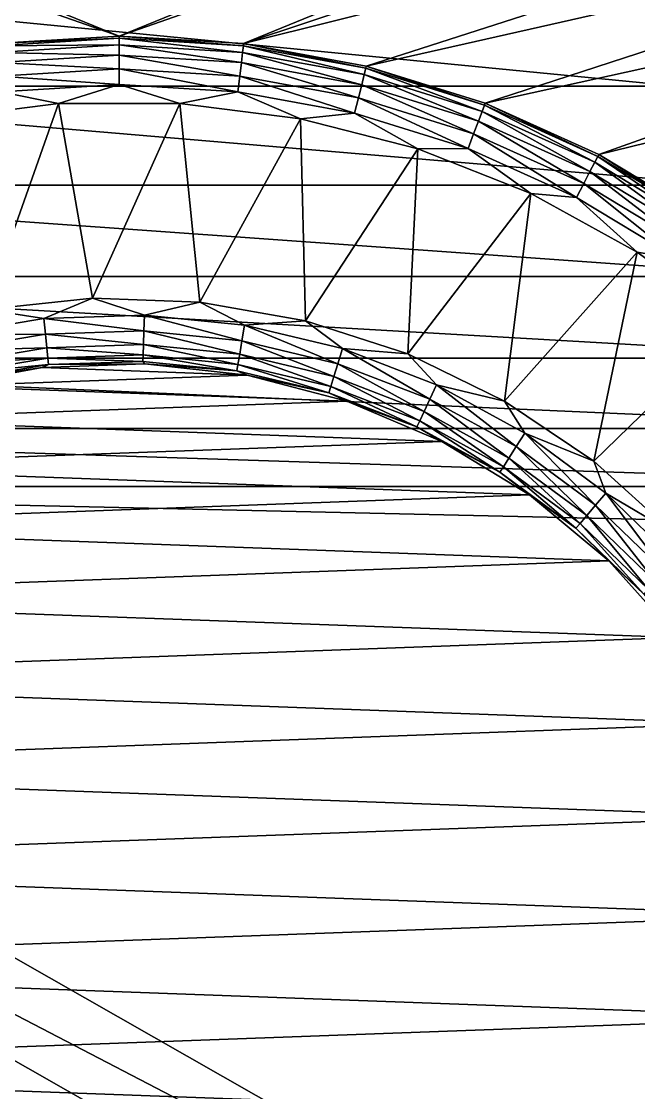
# Model space of a CAD drawing. Extents: x 464 to 15145, y 328 to 7622.
# Drawn here: x 7666 to 8538, y 3942 to 5453 of the extents above; entities that cross this region are included whole.
import ezdxf

# ---------------------------------------------------------------- set-up
doc = ezdxf.new("R2010")
doc.units = 0
doc.layers.get('0').update_dxf_attribs({"linetype": 'CONTINUOUS'})

msp = doc.modelspace()

# ---------------------------------------------------------------- linework, layer by layer
at = {"color": 7}
for points in [[(9225.3, 6011.6, -3744.1), (7804.6, 5432.7, -3744.1), (6383.9, 6011.6, -3744.1), (9225.3, 6011.6, -3744.1)], [(6383.9, 6011.6, -3744.1), (7804.6, 5432.7, -3744.1), (6414, 5918.9, -3744.1), (6383.9, 6011.6, -3744.1)], [(9195.1, 5918.9, -3744.1), (7804.6, 5432.7, -3744.1), (9225.3, 6011.6, -3744.1), (9195.1, 5918.9, -3744.1)], [(6414, 5918.9, -3744.1), (7804.6, 5432.7, -3744.1), (7628.9, 5422, -3744.1), (6414, 5918.9, -3744.1)], [(9195.1, 5918.9, -3744.1), (7980.2, 5422, -3744.1), (7804.6, 5432.7, -3744.1), (9195.1, 5918.9, -3744.1)], [(9184.9, 5821.9, -3744.1), (7980.2, 5422, -3744.1), (9195.1, 5918.9, -3744.1), (9184.9, 5821.9, -3744.1)], [(9195.1, 5725, -3744.1), (7980.2, 5422, -3744.1), (9184.9, 5821.9, -3744.1), (9195.1, 5725, -3744.1)], [(9195.1, 5725, -3744.1), (8153.3, 5390.3, -3744.1), (7980.2, 5422, -3744.1), (9195.1, 5725, -3744.1)], [(9225.3, 5632.3, -3744.1), (8153.3, 5390.3, -3744.1), (9195.1, 5725, -3744.1), (9225.3, 5632.3, -3744.1)], [(9225.3, 5632.3, -3744.1), (8321.4, 5337.9, -3744.1), (8153.3, 5390.3, -3744.1), (9225.3, 5632.3, -3744.1)], [(9274, 5547.8, -3744.1), (8321.4, 5337.9, -3744.1), (9225.3, 5632.3, -3744.1), (9274, 5547.8, -3744.1)], [(9274, 5547.8, -3744.1), (8481.9, 5265.7, -3744.1), (8321.4, 5337.9, -3744.1), (9274, 5547.8, -3744.1)], [(9339.2, 5475.4, -3744.1), (8481.9, 5265.7, -3744.1), (9274, 5547.8, -3744.1), (9339.2, 5475.4, -3744.1)], [(7016.5, 5362.1, -4432), (8592.6, 5362.1, -4432), (7069.3, 5510.5, -4432), (7016.5, 5362.1, -4432)], [(7069.3, 5510.5, -4432), (8592.6, 5362.1, -4432), (8539.9, 5510.5, -4432), (7069.3, 5510.5, -4432)], [(9339.2, 5475.4, -3744.1), (8632.5, 5174.7, -3744.1), (8481.9, 5265.7, -3744.1), (9339.2, 5475.4, -3744.1)], [(7804.6, 5432.7, -96.9), (7804.6, 5429.5, -73.1), (7628.9, 5422, -96.9), (7804.6, 5432.7, -96.9)], [(7804.6, 5432.7, -3744.1), (7804.6, 5432.7, -96.9), (7628.9, 5422, -3744.1), (7804.6, 5432.7, -3744.1)], [(7628.9, 5422, -3744.1), (7804.6, 5432.7, -96.9), (7628.9, 5422, -96.9), (7628.9, 5422, -3744.1)], [(7628.9, 5422, -96.9), (7804.6, 5429.5, -73.1), (7629.3, 5418.9, -73.1), (7628.9, 5422, -96.9)], [(7804.6, 5429.5, -73.1), (7804.6, 5420.3, -50.8), (7629.3, 5418.9, -73.1), (7804.6, 5429.5, -73.1)], [(7980.2, 5422, -96.9), (7979.9, 5418.9, -73.1), (7804.6, 5432.7, -96.9), (7980.2, 5422, -96.9)], [(7804.6, 5432.7, -96.9), (7979.9, 5418.9, -73.1), (7804.6, 5429.5, -73.1), (7804.6, 5432.7, -96.9)], [(7980.2, 5422, -3744.1), (7980.2, 5422, -96.9), (7804.6, 5432.7, -3744.1), (7980.2, 5422, -3744.1)], [(7804.6, 5432.7, -3744.1), (7980.2, 5422, -96.9), (7804.6, 5432.7, -96.9), (7804.6, 5432.7, -3744.1)], [(7979.9, 5418.9, -73.1), (7978.7, 5409.7, -50.8), (7804.6, 5429.5, -73.1), (7979.9, 5418.9, -73.1)], [(7978.7, 5409.7, -50.8), (7804.6, 5420.3, -50.8), (7804.6, 5429.5, -73.1), (7978.7, 5409.7, -50.8)], [(7804.6, 5420.3, -50.8), (7630.4, 5409.7, -50.8), (7629.3, 5418.9, -73.1), (7804.6, 5420.3, -50.8)], [(7804.6, 5420.3, -50.8), (7804.6, 5405.6, -31.7), (7630.4, 5409.7, -50.8), (7804.6, 5420.3, -50.8)], [(7978.7, 5409.7, -50.8), (7977, 5395.2, -31.7), (7804.6, 5420.3, -50.8), (7978.7, 5409.7, -50.8)], [(7977, 5395.2, -31.7), (7804.6, 5405.6, -31.7), (7804.6, 5420.3, -50.8), (7977, 5395.2, -31.7)], [(8150.4, 5378.3, -50.8), (7978.7, 5409.7, -50.8), (7979.9, 5418.9, -73.1), (8150.4, 5378.3, -50.8)], [(7980.2, 5422, -96.9), (8152.6, 5387.3, -73.1), (7979.9, 5418.9, -73.1), (7980.2, 5422, -96.9)], [(8152.6, 5387.3, -73.1), (8150.4, 5378.3, -50.8), (7979.9, 5418.9, -73.1), (8152.6, 5387.3, -73.1)], [(8153.3, 5390.3, -96.9), (8152.6, 5387.3, -73.1), (7980.2, 5422, -96.9), (8153.3, 5390.3, -96.9)], [(8153.3, 5390.3, -3744.1), (8153.3, 5390.3, -96.9), (7980.2, 5422, -3744.1), (8153.3, 5390.3, -3744.1)], [(7980.2, 5422, -3744.1), (8153.3, 5390.3, -96.9), (7980.2, 5422, -96.9), (7980.2, 5422, -3744.1)], [(7804.6, 5405.6, -31.7), (7632.2, 5395.2, -31.7), (7630.4, 5409.7, -50.8), (7804.6, 5405.6, -31.7)], [(7804.6, 5405.6, -31.7), (7804.6, 5386.5, -17), (7632.2, 5395.2, -31.7), (7804.6, 5405.6, -31.7)], [(7977, 5395.2, -31.7), (7974.7, 5376.2, -17), (7804.6, 5405.6, -31.7), (7977, 5395.2, -31.7)], [(7974.7, 5376.2, -17), (7804.6, 5386.5, -17), (7804.6, 5405.6, -31.7), (7974.7, 5376.2, -17)], [(8146.9, 5364, -31.7), (7977, 5395.2, -31.7), (7978.7, 5409.7, -50.8), (8146.9, 5364, -31.7)], [(8150.4, 5378.3, -50.8), (8146.9, 5364, -31.7), (7978.7, 5409.7, -50.8), (8150.4, 5378.3, -50.8)], [(7804.6, 5386.5, -17), (7634.5, 5376.2, -17), (7632.2, 5395.2, -31.7), (7804.6, 5386.5, -17)], [(7804.6, 5386.5, -17), (7804.6, 5364.2, -7.8), (7634.5, 5376.2, -17), (7804.6, 5386.5, -17)], [(7974.7, 5376.2, -17), (7972, 5354.1, -7.8), (7804.6, 5386.5, -17), (7974.7, 5376.2, -17)], [(7972, 5354.1, -7.8), (7804.6, 5364.2, -7.8), (7804.6, 5386.5, -17), (7972, 5354.1, -7.8)], [(8142.3, 5345.5, -17), (7974.7, 5376.2, -17), (7977, 5395.2, -31.7), (8142.3, 5345.5, -17)], [(8146.9, 5364, -31.7), (8142.3, 5345.5, -17), (7977, 5395.2, -31.7), (8146.9, 5364, -31.7)], [(8317, 5326.4, -50.8), (8150.4, 5378.3, -50.8), (8152.6, 5387.3, -73.1), (8317, 5326.4, -50.8)], [(8153.3, 5390.3, -96.9), (8320.3, 5335, -73.1), (8152.6, 5387.3, -73.1), (8153.3, 5390.3, -96.9)], [(8320.3, 5335, -73.1), (8317, 5326.4, -50.8), (8152.6, 5387.3, -73.1), (8320.3, 5335, -73.1)], [(8321.4, 5337.9, -96.9), (8320.3, 5335, -73.1), (8153.3, 5390.3, -96.9), (8321.4, 5337.9, -96.9)], [(8321.4, 5337.9, -3744.1), (8321.4, 5337.9, -96.9), (8153.3, 5390.3, -3744.1), (8321.4, 5337.9, -3744.1)], [(8153.3, 5390.3, -3744.1), (8321.4, 5337.9, -96.9), (8153.3, 5390.3, -96.9), (8153.3, 5390.3, -3744.1)], [(7804.6, 5364.2, -7.8), (7637.1, 5354.1, -7.8), (7634.5, 5376.2, -17), (7804.6, 5364.2, -7.8)], [(8137, 5323.9, -7.8), (7972, 5354.1, -7.8), (7974.7, 5376.2, -17), (8137, 5323.9, -7.8)], [(8142.3, 5345.5, -17), (8137, 5323.9, -7.8), (7974.7, 5376.2, -17), (8142.3, 5345.5, -17)], [(8311.8, 5312.7, -31.7), (8146.9, 5364, -31.7), (8150.4, 5378.3, -50.8), (8311.8, 5312.7, -31.7)], [(8317, 5326.4, -50.8), (8311.8, 5312.7, -31.7), (8150.4, 5378.3, -50.8), (8317, 5326.4, -50.8)], [(6944, 5222.2, -4432), (8665.1, 5222.2, -4432), (7016.5, 5362.1, -4432), (6944, 5222.2, -4432)], [(7016.5, 5362.1, -4432), (8665.1, 5222.2, -4432), (8592.6, 5362.1, -4432), (7016.5, 5362.1, -4432)], [(7718.9, 5337.6, -4.6), (7548.8, 5316.1, -4.6), (7637.1, 5354.1, -7.8), (7718.9, 5337.6, -4.6)], [(7804.6, 5364.2, -7.8), (7718.9, 5337.6, -4.6), (7637.1, 5354.1, -7.8), (7804.6, 5364.2, -7.8)], [(7890.3, 5337.6, -4.6), (7718.9, 5337.6, -4.6), (7804.6, 5364.2, -7.8), (7890.3, 5337.6, -4.6)], [(7972, 5354.1, -7.8), (7890.3, 5337.6, -4.6), (7804.6, 5364.2, -7.8), (7972, 5354.1, -7.8)], [(8060.4, 5316.1, -4.6), (7890.3, 5337.6, -4.6), (7972, 5354.1, -7.8), (8060.4, 5316.1, -4.6)], [(8137, 5323.9, -7.8), (8060.4, 5316.1, -4.6), (7972, 5354.1, -7.8), (8137, 5323.9, -7.8)], [(8305, 5294.8, -17), (8142.3, 5345.5, -17), (8146.9, 5364, -31.7), (8305, 5294.8, -17)], [(8311.8, 5312.7, -31.7), (8305, 5294.8, -17), (8146.9, 5364, -31.7), (8311.8, 5312.7, -31.7)], [(7615.6, 5046.8, -4.6), (7548.8, 5316.1, -4.6), (7718.9, 5337.6, -4.6), (7615.6, 5046.8, -4.6)], [(7615.6, 5046.8, -4.6), (7718.9, 5337.6, -4.6), (7766.6, 5062.7, -4.6), (7615.6, 5046.8, -4.6)], [(7766.6, 5062.7, -4.6), (7718.9, 5337.6, -4.6), (7890.3, 5337.6, -4.6), (7766.6, 5062.7, -4.6)], [(7766.6, 5062.7, -4.6), (7890.3, 5337.6, -4.6), (7918.3, 5057.4, -4.6), (7766.6, 5062.7, -4.6)], [(7918.3, 5057.4, -4.6), (7890.3, 5337.6, -4.6), (8060.4, 5316.1, -4.6), (7918.3, 5057.4, -4.6)], [(8297.1, 5274, -7.8), (8137, 5323.9, -7.8), (8142.3, 5345.5, -17), (8297.1, 5274, -7.8)], [(8305, 5294.8, -17), (8297.1, 5274, -7.8), (8142.3, 5345.5, -17), (8305, 5294.8, -17)], [(8321.4, 5337.9, -96.9), (8480.4, 5262.9, -73.1), (8320.3, 5335, -73.1), (8321.4, 5337.9, -96.9)], [(8481.9, 5265.7, -96.9), (8480.4, 5262.9, -73.1), (8321.4, 5337.9, -96.9), (8481.9, 5265.7, -96.9)], [(8481.9, 5265.7, -3744.1), (8481.9, 5265.7, -96.9), (8321.4, 5337.9, -3744.1), (8481.9, 5265.7, -3744.1)], [(8321.4, 5337.9, -3744.1), (8481.9, 5265.7, -96.9), (8321.4, 5337.9, -96.9), (8321.4, 5337.9, -3744.1)], [(8226.4, 5273.5, -4.6), (8060.4, 5316.1, -4.6), (8137, 5323.9, -7.8), (8226.4, 5273.5, -4.6)], [(8297.1, 5274, -7.8), (8226.4, 5273.5, -4.6), (8137, 5323.9, -7.8), (8297.1, 5274, -7.8)], [(8469.3, 5241.8, -31.7), (8311.8, 5312.7, -31.7), (8317, 5326.4, -50.8), (8469.3, 5241.8, -31.7)], [(8476.1, 5254.8, -50.8), (8317, 5326.4, -50.8), (8320.3, 5335, -73.1), (8476.1, 5254.8, -50.8)], [(8476.1, 5254.8, -50.8), (8469.3, 5241.8, -31.7), (8317, 5326.4, -50.8), (8476.1, 5254.8, -50.8)], [(8480.4, 5262.9, -73.1), (8476.1, 5254.8, -50.8), (8320.3, 5335, -73.1), (8480.4, 5262.9, -73.1)], [(7918.3, 5057.4, -4.6), (8060.4, 5316.1, -4.6), (8067.8, 5031, -4.6), (7918.3, 5057.4, -4.6)], [(8067.8, 5031, -4.6), (8060.4, 5316.1, -4.6), (8226.4, 5273.5, -4.6), (8067.8, 5031, -4.6)], [(8460.4, 5224.8, -17), (8305, 5294.8, -17), (8311.8, 5312.7, -31.7), (8460.4, 5224.8, -17)], [(8469.3, 5241.8, -31.7), (8460.4, 5224.8, -17), (8311.8, 5312.7, -31.7), (8469.3, 5241.8, -31.7)], [(8450.1, 5205.1, -7.8), (8297.1, 5274, -7.8), (8305, 5294.8, -17), (8450.1, 5205.1, -7.8)], [(8460.4, 5224.8, -17), (8450.1, 5205.1, -7.8), (8305, 5294.8, -17), (8460.4, 5224.8, -17)], [(8067.8, 5031, -4.6), (8226.4, 5273.5, -4.6), (8212.2, 4984.1, -4.6), (8067.8, 5031, -4.6)], [(8212.2, 4984.1, -4.6), (8226.4, 5273.5, -4.6), (8385.8, 5210.4, -4.6), (8212.2, 4984.1, -4.6)], [(8385.8, 5210.4, -4.6), (8226.4, 5273.5, -4.6), (8297.1, 5274, -7.8), (8385.8, 5210.4, -4.6)], [(8450.1, 5205.1, -7.8), (8385.8, 5210.4, -4.6), (8297.1, 5274, -7.8), (8450.1, 5205.1, -7.8)], [(8625.4, 5164.5, -50.8), (8476.1, 5254.8, -50.8), (8480.4, 5262.9, -73.1), (8625.4, 5164.5, -50.8)], [(8481.9, 5265.7, -96.9), (8630.7, 5172.1, -73.1), (8480.4, 5262.9, -73.1), (8481.9, 5265.7, -96.9)], [(8630.7, 5172.1, -73.1), (8625.4, 5164.5, -50.8), (8480.4, 5262.9, -73.1), (8630.7, 5172.1, -73.1)], [(8632.5, 5174.7, -96.9), (8630.7, 5172.1, -73.1), (8481.9, 5265.7, -96.9), (8632.5, 5174.7, -96.9)], [(8632.5, 5174.7, -3744.1), (8632.5, 5174.7, -96.9), (8481.9, 5265.7, -3744.1), (8632.5, 5174.7, -3744.1)], [(8481.9, 5265.7, -3744.1), (8632.5, 5174.7, -96.9), (8481.9, 5265.7, -96.9), (8481.9, 5265.7, -3744.1)], [(8617.1, 5152.4, -31.7), (8469.3, 5241.8, -31.7), (8476.1, 5254.8, -50.8), (8617.1, 5152.4, -31.7)], [(8625.4, 5164.5, -50.8), (8617.1, 5152.4, -31.7), (8476.1, 5254.8, -50.8), (8625.4, 5164.5, -50.8)], [(8606.2, 5136.7, -17), (8460.4, 5224.8, -17), (8469.3, 5241.8, -31.7), (8606.2, 5136.7, -17)], [(8617.1, 5152.4, -31.7), (8606.2, 5136.7, -17), (8469.3, 5241.8, -31.7), (8617.1, 5152.4, -31.7)], [(6853.2, 5093.5, -4432), (8755.9, 5093.5, -4432), (6944, 5222.2, -4432), (6853.2, 5093.5, -4432)], [(6944, 5222.2, -4432), (8755.9, 5093.5, -4432), (8665.1, 5222.2, -4432), (6944, 5222.2, -4432)], [(8593.6, 5118.3, -7.8), (8450.1, 5205.1, -7.8), (8460.4, 5224.8, -17), (8593.6, 5118.3, -7.8)], [(8606.2, 5136.7, -17), (8593.6, 5118.3, -7.8), (8460.4, 5224.8, -17), (8606.2, 5136.7, -17)], [(8212.2, 4984.1, -4.6), (8385.8, 5210.4, -4.6), (8348.6, 4917.5, -4.6), (8212.2, 4984.1, -4.6)], [(8348.6, 4917.5, -4.6), (8385.8, 5210.4, -4.6), (8536, 5127.8, -4.6), (8348.6, 4917.5, -4.6)], [(8536, 5127.8, -4.6), (8385.8, 5210.4, -4.6), (8450.1, 5205.1, -7.8), (8536, 5127.8, -4.6)], [(8593.6, 5118.3, -7.8), (8536, 5127.8, -4.6), (8450.1, 5205.1, -7.8), (8593.6, 5118.3, -7.8)], [(8348.6, 4917.5, -4.6), (8536, 5127.8, -4.6), (8474.5, 4832.7, -4.6), (8348.6, 4917.5, -4.6)], [(8474.5, 4832.7, -4.6), (8536, 5127.8, -4.6), (8674.7, 5027.1, -4.6), (8474.5, 4832.7, -4.6)], [(8674.7, 5027.1, -4.6), (8536, 5127.8, -4.6), (8593.6, 5118.3, -7.8), (8674.7, 5027.1, -4.6)], [(6745.7, 4978.4, -4432), (8863.5, 4978.4, -4432), (6853.2, 5093.5, -4432), (6745.7, 4978.4, -4432)], [(6853.2, 5093.5, -4432), (8863.5, 4978.4, -4432), (8755.9, 5093.5, -4432), (6853.2, 5093.5, -4432)], [(7615.6, 5046.8, -4.6), (7766.6, 5062.7, -4.6), (7698, 5034.1, -7.8), (7615.6, 5046.8, -4.6)], [(7698, 5034.1, -7.8), (7766.6, 5062.7, -4.6), (7840.1, 5038.8, -7.8), (7698, 5034.1, -7.8)], [(7766.6, 5062.7, -4.6), (7918.3, 5057.4, -4.6), (7840.1, 5038.8, -7.8), (7766.6, 5062.7, -4.6)], [(7840.1, 5038.8, -7.8), (7918.3, 5057.4, -4.6), (7981.6, 5024.6, -7.8), (7840.1, 5038.8, -7.8)], [(7918.3, 5057.4, -4.6), (8067.8, 5031, -4.6), (7981.6, 5024.6, -7.8), (7918.3, 5057.4, -4.6)], [(7557.9, 5010.4, -7.8), (7615.6, 5046.8, -4.6), (7698, 5034.1, -7.8), (7557.9, 5010.4, -7.8)], [(7557.9, 5010.4, -7.8), (7698, 5034.1, -7.8), (7700.3, 5011.9, -17), (7557.9, 5010.4, -7.8)], [(7698, 5034.1, -7.8), (7840.1, 5038.8, -7.8), (7839.4, 5016.6, -17), (7698, 5034.1, -7.8)], [(7700.3, 5011.9, -17), (7698, 5034.1, -7.8), (7839.4, 5016.6, -17), (7700.3, 5011.9, -17)], [(7839.4, 5016.6, -17), (7840.1, 5038.8, -7.8), (7977.9, 5002.6, -17), (7839.4, 5016.6, -17)], [(7840.1, 5038.8, -7.8), (7981.6, 5024.6, -7.8), (7977.9, 5002.6, -17), (7840.1, 5038.8, -7.8)], [(7977.9, 5002.6, -17), (7981.6, 5024.6, -7.8), (8113.3, 4970.4, -17), (7977.9, 5002.6, -17)], [(7981.6, 5024.6, -7.8), (8067.8, 5031, -4.6), (8119.9, 4991.6, -7.8), (7981.6, 5024.6, -7.8)], [(7981.6, 5024.6, -7.8), (8119.9, 4991.6, -7.8), (8113.3, 4970.4, -17), (7981.6, 5024.6, -7.8)], [(8067.8, 5031, -4.6), (8212.2, 4984.1, -4.6), (8119.9, 4991.6, -7.8), (8067.8, 5031, -4.6)], [(8474.5, 4832.7, -4.6), (8674.7, 5027.1, -4.6), (8587.3, 4731.1, -4.6), (8474.5, 4832.7, -4.6)], [(7563, 4988.8, -17), (7557.9, 5010.4, -7.8), (7700.3, 5011.9, -17), (7563, 4988.8, -17)], [(7563, 4988.8, -17), (7700.3, 5011.9, -17), (7702.2, 4992.9, -31.7), (7563, 4988.8, -17)], [(7700.3, 5011.9, -17), (7839.4, 5016.6, -17), (7838.7, 4997.5, -31.7), (7700.3, 5011.9, -17)], [(7702.2, 4992.9, -31.7), (7700.3, 5011.9, -17), (7838.7, 4997.5, -31.7), (7702.2, 4992.9, -31.7)], [(7838.7, 4997.5, -31.7), (7839.4, 5016.6, -17), (7974.7, 4983.8, -31.7), (7838.7, 4997.5, -31.7)], [(7839.4, 5016.6, -17), (7977.9, 5002.6, -17), (7974.7, 4983.8, -31.7), (7839.4, 5016.6, -17)], [(7567.5, 4970.2, -31.7), (7563, 4988.8, -17), (7702.2, 4992.9, -31.7), (7567.5, 4970.2, -31.7)], [(7567.5, 4970.2, -31.7), (7702.2, 4992.9, -31.7), (7703.7, 4978.3, -50.8), (7567.5, 4970.2, -31.7)], [(7702.2, 4992.9, -31.7), (7838.7, 4997.5, -31.7), (7838.3, 4982.8, -50.8), (7702.2, 4992.9, -31.7)], [(7703.7, 4978.3, -50.8), (7702.2, 4992.9, -31.7), (7838.3, 4982.8, -50.8), (7703.7, 4978.3, -50.8)], [(7838.3, 4982.8, -50.8), (7838.7, 4997.5, -31.7), (7972.2, 4969.3, -50.8), (7838.3, 4982.8, -50.8)], [(7838.7, 4997.5, -31.7), (7974.7, 4983.8, -31.7), (7972.2, 4969.3, -50.8), (7838.7, 4997.5, -31.7)], [(7974.7, 4983.8, -31.7), (7977.9, 5002.6, -17), (8107.6, 4952.1, -31.7), (7974.7, 4983.8, -31.7)], [(7977.9, 5002.6, -17), (8113.3, 4970.4, -17), (8107.6, 4952.1, -31.7), (7977.9, 5002.6, -17)], [(8113.3, 4970.4, -17), (8119.9, 4991.6, -7.8), (8243.1, 4920.4, -17), (8113.3, 4970.4, -17)], [(8119.9, 4991.6, -7.8), (8212.2, 4984.1, -4.6), (8252.5, 4940.6, -7.8), (8119.9, 4991.6, -7.8)], [(8119.9, 4991.6, -7.8), (8252.5, 4940.6, -7.8), (8243.1, 4920.4, -17), (8119.9, 4991.6, -7.8)], [(6623.5, 4879, -4432), (8985.6, 4879, -4432), (6745.7, 4978.4, -4432), (6623.5, 4879, -4432)], [(6745.7, 4978.4, -4432), (8985.6, 4879, -4432), (8863.5, 4978.4, -4432), (6745.7, 4978.4, -4432)], [(7703.7, 4978.3, -50.8), (7570.9, 4955.9, -50.8), (7567.5, 4970.2, -31.7), (7703.7, 4978.3, -50.8)], [(7703.7, 4978.3, -50.8), (7704.6, 4969.1, -73.1), (7570.9, 4955.9, -50.8), (7703.7, 4978.3, -50.8)], [(7703.7, 4978.3, -50.8), (7838.3, 4982.8, -50.8), (7837.9, 4973.6, -73.1), (7703.7, 4978.3, -50.8)], [(7837.9, 4973.6, -73.1), (7704.6, 4969.1, -73.1), (7703.7, 4978.3, -50.8), (7837.9, 4973.6, -73.1)], [(7837.9, 4973.6, -73.1), (7840.9, 4970.3, -96.9), (7704.6, 4969.1, -73.1), (7837.9, 4973.6, -73.1)], [(7837.9, 4973.6, -73.1), (7838.3, 4982.8, -50.8), (7970.7, 4960.2, -73.1), (7837.9, 4973.6, -73.1)], [(7970.7, 4960.2, -73.1), (7840.9, 4970.3, -96.9), (7837.9, 4973.6, -73.1), (7970.7, 4960.2, -73.1)], [(7838.3, 4982.8, -50.8), (7972.2, 4969.3, -50.8), (7970.7, 4960.2, -73.1), (7838.3, 4982.8, -50.8)], [(7972.2, 4969.3, -50.8), (7974.7, 4983.8, -31.7), (8103.2, 4938.1, -50.8), (7972.2, 4969.3, -50.8)], [(7974.7, 4983.8, -31.7), (8107.6, 4952.1, -31.7), (8103.2, 4938.1, -50.8), (7974.7, 4983.8, -31.7)], [(8212.2, 4984.1, -4.6), (8348.6, 4917.5, -4.6), (8252.5, 4940.6, -7.8), (8212.2, 4984.1, -4.6)], [(7695.7, 4965, -96.9), (7552.7, 4938.6, -96.9), (7573, 4946.9, -73.1), (7695.7, 4965, -96.9)], [(7552.7, 4938.6, -3744.1), (7552.7, 4938.6, -1874.4), (7695.7, 4965, -3744.1), (7552.7, 4938.6, -3744.1)], [(7695.7, 4965, -3744.1), (7552.7, 4938.6, -1874.4), (7695.7, 4965, -1874.4), (7695.7, 4965, -3744.1)], [(7695.7, 4965, -96.9), (7695.7, 4965, -1874.4), (7552.7, 4938.6, -96.9), (7695.7, 4965, -96.9)], [(7552.7, 4938.6, -96.9), (7695.7, 4965, -1874.4), (7552.7, 4938.6, -1874.4), (7552.7, 4938.6, -96.9)], [(7985.4, 4954.4, -3744.1), (7552.7, 4938.6, -3744.1), (7695.7, 4965, -3744.1), (7985.4, 4954.4, -3744.1)], [(7704.6, 4969.1, -73.1), (7573, 4946.9, -73.1), (7570.9, 4955.9, -50.8), (7704.6, 4969.1, -73.1)], [(7704.6, 4969.1, -73.1), (7695.7, 4965, -96.9), (7573, 4946.9, -73.1), (7704.6, 4969.1, -73.1)], [(7840.9, 4970.3, -96.9), (7695.7, 4965, -96.9), (7704.6, 4969.1, -73.1), (7840.9, 4970.3, -96.9)], [(7695.7, 4965, -3744.1), (7695.7, 4965, -1874.4), (7840.9, 4970.3, -3744.1), (7695.7, 4965, -3744.1)], [(7840.9, 4970.3, -3744.1), (7695.7, 4965, -1874.4), (7840.9, 4970.3, -1874.4), (7840.9, 4970.3, -3744.1)], [(7840.9, 4970.3, -96.9), (7840.9, 4970.3, -1874.4), (7695.7, 4965, -96.9), (7840.9, 4970.3, -96.9)], [(7695.7, 4965, -96.9), (7840.9, 4970.3, -1874.4), (7695.7, 4965, -1874.4), (7695.7, 4965, -96.9)], [(7985.4, 4954.4, -3744.1), (7695.7, 4965, -3744.1), (7840.9, 4970.3, -3744.1), (7985.4, 4954.4, -3744.1)], [(7970.7, 4960.2, -73.1), (7985.4, 4954.4, -96.9), (7840.9, 4970.3, -96.9), (7970.7, 4960.2, -73.1)], [(7840.9, 4970.3, -3744.1), (7840.9, 4970.3, -1874.4), (7985.4, 4954.4, -3744.1), (7840.9, 4970.3, -3744.1)], [(7985.4, 4954.4, -3744.1), (7840.9, 4970.3, -1874.4), (7985.4, 4954.4, -1874.4), (7985.4, 4954.4, -3744.1)], [(7985.4, 4954.4, -96.9), (7985.4, 4954.4, -1874.4), (7840.9, 4970.3, -96.9), (7985.4, 4954.4, -96.9)], [(7840.9, 4970.3, -96.9), (7985.4, 4954.4, -1874.4), (7840.9, 4970.3, -1874.4), (7840.9, 4970.3, -96.9)], [(7970.7, 4960.2, -73.1), (7972.2, 4969.3, -50.8), (8100.5, 4929.3, -73.1), (7970.7, 4960.2, -73.1)], [(8100.5, 4929.3, -73.1), (7985.4, 4954.4, -96.9), (7970.7, 4960.2, -73.1), (8100.5, 4929.3, -73.1)], [(7972.2, 4969.3, -50.8), (8103.2, 4938.1, -50.8), (8100.5, 4929.3, -73.1), (7972.2, 4969.3, -50.8)], [(8107.6, 4952.1, -31.7), (8113.3, 4970.4, -17), (8235.1, 4903, -31.7), (8107.6, 4952.1, -31.7)], [(8113.3, 4970.4, -17), (8243.1, 4920.4, -17), (8235.1, 4903, -31.7), (8113.3, 4970.4, -17)], [(8126.1, 4917.7, -3744.1), (7552.7, 4938.6, -3744.1), (7985.4, 4954.4, -3744.1), (8126.1, 4917.7, -3744.1)], [(8100.5, 4929.3, -73.1), (8126.1, 4917.7, -96.9), (7985.4, 4954.4, -96.9), (8100.5, 4929.3, -73.1)], [(7985.4, 4954.4, -3744.1), (7985.4, 4954.4, -1874.4), (8126.1, 4917.7, -3744.1), (7985.4, 4954.4, -3744.1)], [(8126.1, 4917.7, -3744.1), (7985.4, 4954.4, -1874.4), (8126.1, 4917.7, -1874.4), (8126.1, 4917.7, -3744.1)], [(8126.1, 4917.7, -96.9), (8126.1, 4917.7, -1874.4), (7985.4, 4954.4, -96.9), (8126.1, 4917.7, -96.9)], [(7985.4, 4954.4, -96.9), (8126.1, 4917.7, -1874.4), (7985.4, 4954.4, -1874.4), (7985.4, 4954.4, -96.9)], [(8103.2, 4938.1, -50.8), (8107.6, 4952.1, -31.7), (8228.9, 4889.7, -50.8), (8103.2, 4938.1, -50.8)], [(8107.6, 4952.1, -31.7), (8235.1, 4903, -31.7), (8228.9, 4889.7, -50.8), (8107.6, 4952.1, -31.7)], [(8126.1, 4917.7, -3744.1), (7415.1, 4891.7, -3744.1), (7552.7, 4938.6, -3744.1), (8126.1, 4917.7, -3744.1)], [(8100.5, 4929.3, -73.1), (8103.2, 4938.1, -50.8), (8225, 4881.3, -73.1), (8100.5, 4929.3, -73.1)], [(8225, 4881.3, -73.1), (8126.1, 4917.7, -96.9), (8100.5, 4929.3, -73.1), (8225, 4881.3, -73.1)], [(8103.2, 4938.1, -50.8), (8228.9, 4889.7, -50.8), (8225, 4881.3, -73.1), (8103.2, 4938.1, -50.8)], [(8243.1, 4920.4, -17), (8252.5, 4940.6, -7.8), (8365.2, 4853.5, -17), (8243.1, 4920.4, -17)], [(8252.5, 4940.6, -7.8), (8348.6, 4917.5, -4.6), (8377.2, 4872.2, -7.8), (8252.5, 4940.6, -7.8)], [(8252.5, 4940.6, -7.8), (8377.2, 4872.2, -7.8), (8365.2, 4853.5, -17), (8252.5, 4940.6, -7.8)], [(8259.9, 4860.8, -3744.1), (7415.1, 4891.7, -3744.1), (8126.1, 4917.7, -3744.1), (8259.9, 4860.8, -3744.1)], [(8225, 4881.3, -73.1), (8259.9, 4860.8, -96.9), (8126.1, 4917.7, -96.9), (8225, 4881.3, -73.1)], [(8126.1, 4917.7, -3744.1), (8126.1, 4917.7, -1874.4), (8259.9, 4860.8, -3744.1), (8126.1, 4917.7, -3744.1)], [(8259.9, 4860.8, -3744.1), (8126.1, 4917.7, -1874.4), (8259.9, 4860.8, -1874.4), (8259.9, 4860.8, -3744.1)], [(8259.9, 4860.8, -96.9), (8259.9, 4860.8, -1874.4), (8126.1, 4917.7, -96.9), (8259.9, 4860.8, -96.9)], [(8126.1, 4917.7, -96.9), (8259.9, 4860.8, -1874.4), (8126.1, 4917.7, -1874.4), (8126.1, 4917.7, -96.9)], [(8235.1, 4903, -31.7), (8243.1, 4920.4, -17), (8354.9, 4837.3, -31.7), (8235.1, 4903, -31.7)], [(8243.1, 4920.4, -17), (8365.2, 4853.5, -17), (8354.9, 4837.3, -31.7), (8243.1, 4920.4, -17)], [(8348.6, 4917.5, -4.6), (8474.5, 4832.7, -4.6), (8377.2, 4872.2, -7.8), (8348.6, 4917.5, -4.6)], [(8228.9, 4889.7, -50.8), (8235.1, 4903, -31.7), (8347, 4825, -50.8), (8228.9, 4889.7, -50.8)], [(8235.1, 4903, -31.7), (8354.9, 4837.3, -31.7), (8347, 4825, -50.8), (8235.1, 4903, -31.7)], [(8259.9, 4860.8, -3744.1), (7285.8, 4825.2, -3744.1), (7415.1, 4891.7, -3744.1), (8259.9, 4860.8, -3744.1)], [(8225, 4881.3, -73.1), (8228.9, 4889.7, -50.8), (8342.1, 4817.2, -73.1), (8225, 4881.3, -73.1)], [(8228.9, 4889.7, -50.8), (8347, 4825, -50.8), (8342.1, 4817.2, -73.1), (8228.9, 4889.7, -50.8)], [(6488.9, 4797.1, -4432), (9120.2, 4797.1, -4432), (6623.5, 4879, -4432), (6488.9, 4797.1, -4432)], [(6623.5, 4879, -4432), (9120.2, 4797.1, -4432), (8985.6, 4879, -4432), (6623.5, 4879, -4432)], [(8342.1, 4817.2, -73.1), (8259.9, 4860.8, -96.9), (8225, 4881.3, -73.1), (8342.1, 4817.2, -73.1)], [(8365.2, 4853.5, -17), (8377.2, 4872.2, -7.8), (8477.3, 4770.9, -17), (8365.2, 4853.5, -17)], [(8377.2, 4872.2, -7.8), (8474.5, 4832.7, -4.6), (8491.6, 4787.9, -7.8), (8377.2, 4872.2, -7.8)], [(8377.2, 4872.2, -7.8), (8491.6, 4787.9, -7.8), (8477.3, 4770.9, -17), (8377.2, 4872.2, -7.8)], [(8384, 4785.1, -3744.1), (7285.8, 4825.2, -3744.1), (8259.9, 4860.8, -3744.1), (8384, 4785.1, -3744.1)], [(8342.1, 4817.2, -73.1), (8384, 4785.1, -96.9), (8259.9, 4860.8, -96.9), (8342.1, 4817.2, -73.1)], [(8259.9, 4860.8, -3744.1), (8259.9, 4860.8, -1874.4), (8384, 4785.1, -3744.1), (8259.9, 4860.8, -3744.1)], [(8384, 4785.1, -3744.1), (8259.9, 4860.8, -1874.4), (8384, 4785.1, -1874.4), (8384, 4785.1, -3744.1)], [(8384, 4785.1, -96.9), (8384, 4785.1, -1874.4), (8259.9, 4860.8, -96.9), (8384, 4785.1, -96.9)], [(8259.9, 4860.8, -96.9), (8384, 4785.1, -1874.4), (8259.9, 4860.8, -1874.4), (8259.9, 4860.8, -96.9)], [(8354.9, 4837.3, -31.7), (8365.2, 4853.5, -17), (8464.9, 4756.3, -31.7), (8354.9, 4837.3, -31.7)], [(8365.2, 4853.5, -17), (8477.3, 4770.9, -17), (8464.9, 4756.3, -31.7), (8365.2, 4853.5, -17)], [(8347, 4825, -50.8), (8354.9, 4837.3, -31.7), (8455.4, 4745.1, -50.8), (8347, 4825, -50.8)], [(8354.9, 4837.3, -31.7), (8464.9, 4756.3, -31.7), (8455.4, 4745.1, -50.8), (8354.9, 4837.3, -31.7)], [(8384, 4785.1, -3744.1), (7167.6, 4740.6, -3744.1), (7285.8, 4825.2, -3744.1), (8384, 4785.1, -3744.1)], [(8342.1, 4817.2, -73.1), (8347, 4825, -50.8), (8449.5, 4738.1, -73.1), (8342.1, 4817.2, -73.1)], [(8347, 4825, -50.8), (8455.4, 4745.1, -50.8), (8449.5, 4738.1, -73.1), (8347, 4825, -50.8)], [(8474.5, 4832.7, -4.6), (8587.3, 4731.1, -4.6), (8491.6, 4787.9, -7.8), (8474.5, 4832.7, -4.6)], [(8449.5, 4738.1, -73.1), (8384, 4785.1, -96.9), (8342.1, 4817.2, -73.1), (8449.5, 4738.1, -73.1)], [(6344.4, 4734.4, -4432), (9264.7, 3216.1, -4432), (6488.9, 4797.1, -4432), (6344.4, 4734.4, -4432)], [(6488.9, 4797.1, -4432), (9264.7, 3216.1, -4432), (9264.7, 4734.4, -4432), (6488.9, 4797.1, -4432)], [(6488.9, 4797.1, -4432), (9264.7, 4734.4, -4432), (9120.2, 4797.1, -4432), (6488.9, 4797.1, -4432)], [(8495.7, 4692.1, -3744.1), (7167.6, 4740.6, -3744.1), (8384, 4785.1, -3744.1), (8495.7, 4692.1, -3744.1)], [(8449.5, 4738.1, -73.1), (8495.7, 4692.1, -96.9), (8384, 4785.1, -96.9), (8449.5, 4738.1, -73.1)], [(8384, 4785.1, -3744.1), (8384, 4785.1, -1874.4), (8495.7, 4692.1, -3744.1), (8384, 4785.1, -3744.1)], [(8495.7, 4692.1, -3744.1), (8384, 4785.1, -1874.4), (8495.7, 4692.1, -1874.4), (8495.7, 4692.1, -3744.1)], [(8495.7, 4692.1, -96.9), (8495.7, 4692.1, -1874.4), (8384, 4785.1, -96.9), (8495.7, 4692.1, -96.9)], [(8384, 4785.1, -96.9), (8495.7, 4692.1, -1874.4), (8384, 4785.1, -1874.4), (8384, 4785.1, -96.9)], [(8477.3, 4770.9, -17), (8491.6, 4787.9, -7.8), (8577.3, 4674.1, -17), (8477.3, 4770.9, -17)], [(8491.6, 4787.9, -7.8), (8587.3, 4731.1, -4.6), (8593.8, 4689.1, -7.8), (8491.6, 4787.9, -7.8)], [(8491.6, 4787.9, -7.8), (8593.8, 4689.1, -7.8), (8577.3, 4674.1, -17), (8491.6, 4787.9, -7.8)], [(8464.9, 4756.3, -31.7), (8477.3, 4770.9, -17), (8563.1, 4661.3, -31.7), (8464.9, 4756.3, -31.7)], [(8477.3, 4770.9, -17), (8577.3, 4674.1, -17), (8563.1, 4661.3, -31.7), (8477.3, 4770.9, -17)], [(8455.4, 4745.1, -50.8), (8464.9, 4756.3, -31.7), (8552.2, 4651.5, -50.8), (8455.4, 4745.1, -50.8)], [(8464.9, 4756.3, -31.7), (8563.1, 4661.3, -31.7), (8552.2, 4651.5, -50.8), (8464.9, 4756.3, -31.7)], [(6344.4, 3216.1, -4432), (9120.2, 3153.3, -4432), (6344.4, 4734.4, -4432), (6344.4, 3216.1, -4432)], [(9120.2, 3153.3, -4432), (9264.7, 3216.1, -4432), (6344.4, 4734.4, -4432), (9120.2, 3153.3, -4432)], [(8495.7, 4692.1, -3744.1), (7063, 4639.7, -3744.1), (7167.6, 4740.6, -3744.1), (8495.7, 4692.1, -3744.1)], [(8449.5, 4738.1, -73.1), (8455.4, 4745.1, -50.8), (8545.4, 4645.3, -73.1), (8449.5, 4738.1, -73.1)], [(8545.4, 4645.3, -73.1), (8495.7, 4692.1, -96.9), (8449.5, 4738.1, -73.1), (8545.4, 4645.3, -73.1)], [(8455.4, 4745.1, -50.8), (8552.2, 4651.5, -50.8), (8545.4, 4645.3, -73.1), (8455.4, 4745.1, -50.8)], [(8592.7, 4583.8, -3744.1), (7063, 4639.7, -3744.1), (8495.7, 4692.1, -3744.1), (8592.7, 4583.8, -3744.1)], [(8545.4, 4645.3, -73.1), (8592.7, 4583.8, -96.9), (8495.7, 4692.1, -96.9), (8545.4, 4645.3, -73.1)], [(8495.7, 4692.1, -3744.1), (8495.7, 4692.1, -1874.4), (8592.7, 4583.8, -3744.1), (8495.7, 4692.1, -3744.1)], [(8592.7, 4583.8, -3744.1), (8495.7, 4692.1, -1874.4), (8592.7, 4583.8, -1874.4), (8592.7, 4583.8, -3744.1)], [(8592.7, 4583.8, -96.9), (8592.7, 4583.8, -1874.4), (8495.7, 4692.1, -96.9), (8592.7, 4583.8, -96.9)], [(8495.7, 4692.1, -96.9), (8592.7, 4583.8, -1874.4), (8495.7, 4692.1, -1874.4), (8495.7, 4692.1, -96.9)], [(8592.7, 4583.8, -3744.1), (6974.1, 4524.7, -3744.1), (7063, 4639.7, -3744.1), (8592.7, 4583.8, -3744.1)], [(8672.9, 4462.6, -3744.1), (6974.1, 4524.7, -3744.1), (8592.7, 4583.8, -3744.1), (8672.9, 4462.6, -3744.1)], [(8672.9, 4462.6, -3744.1), (6903, 4397.9, -3744.1), (6974.1, 4524.7, -3744.1), (8672.9, 4462.6, -3744.1)], [(8734.6, 4331, -3744.1), (6903, 4397.9, -3744.1), (8672.9, 4462.6, -3744.1), (8734.6, 4331, -3744.1)], [(8734.6, 4331, -3744.1), (6851, 4262.1, -3744.1), (6903, 4397.9, -3744.1), (8734.6, 4331, -3744.1)], [(8776.5, 4191.7, -3744.1), (6851, 4262.1, -3744.1), (8734.6, 4331, -3744.1), (8776.5, 4191.7, -3744.1)], [(8776.5, 4191.7, -3744.1), (6819.4, 4120.2, -3744.1), (6851, 4262.1, -3744.1), (8776.5, 4191.7, -3744.1)], [(8797.7, 4047.9, -3744.1), (6819.4, 4120.2, -3744.1), (8776.5, 4191.7, -3744.1), (8797.7, 4047.9, -3744.1)], [(6819.4, 4120.2, -3744.1), (8797.7, 4047.9, -3744.1), (6808.8, 3975.2, -3744.1), (6819.4, 4120.2, -3744.1)], [(6808.8, 3975.2, -3744.1), (8797.7, 4047.9, -3744.1), (8797.7, 3902.6, -3744.1), (6808.8, 3975.2, -3744.1)], [(6808.8, 3975.2, -3744.1), (8797.7, 3902.6, -3744.1), (6819.4, 3830.3, -3744.1), (6808.8, 3975.2, -3744.1)]]:
    msp.add_3dface(points, dxfattribs=at)

doc.saveas('drawing.dxf')
